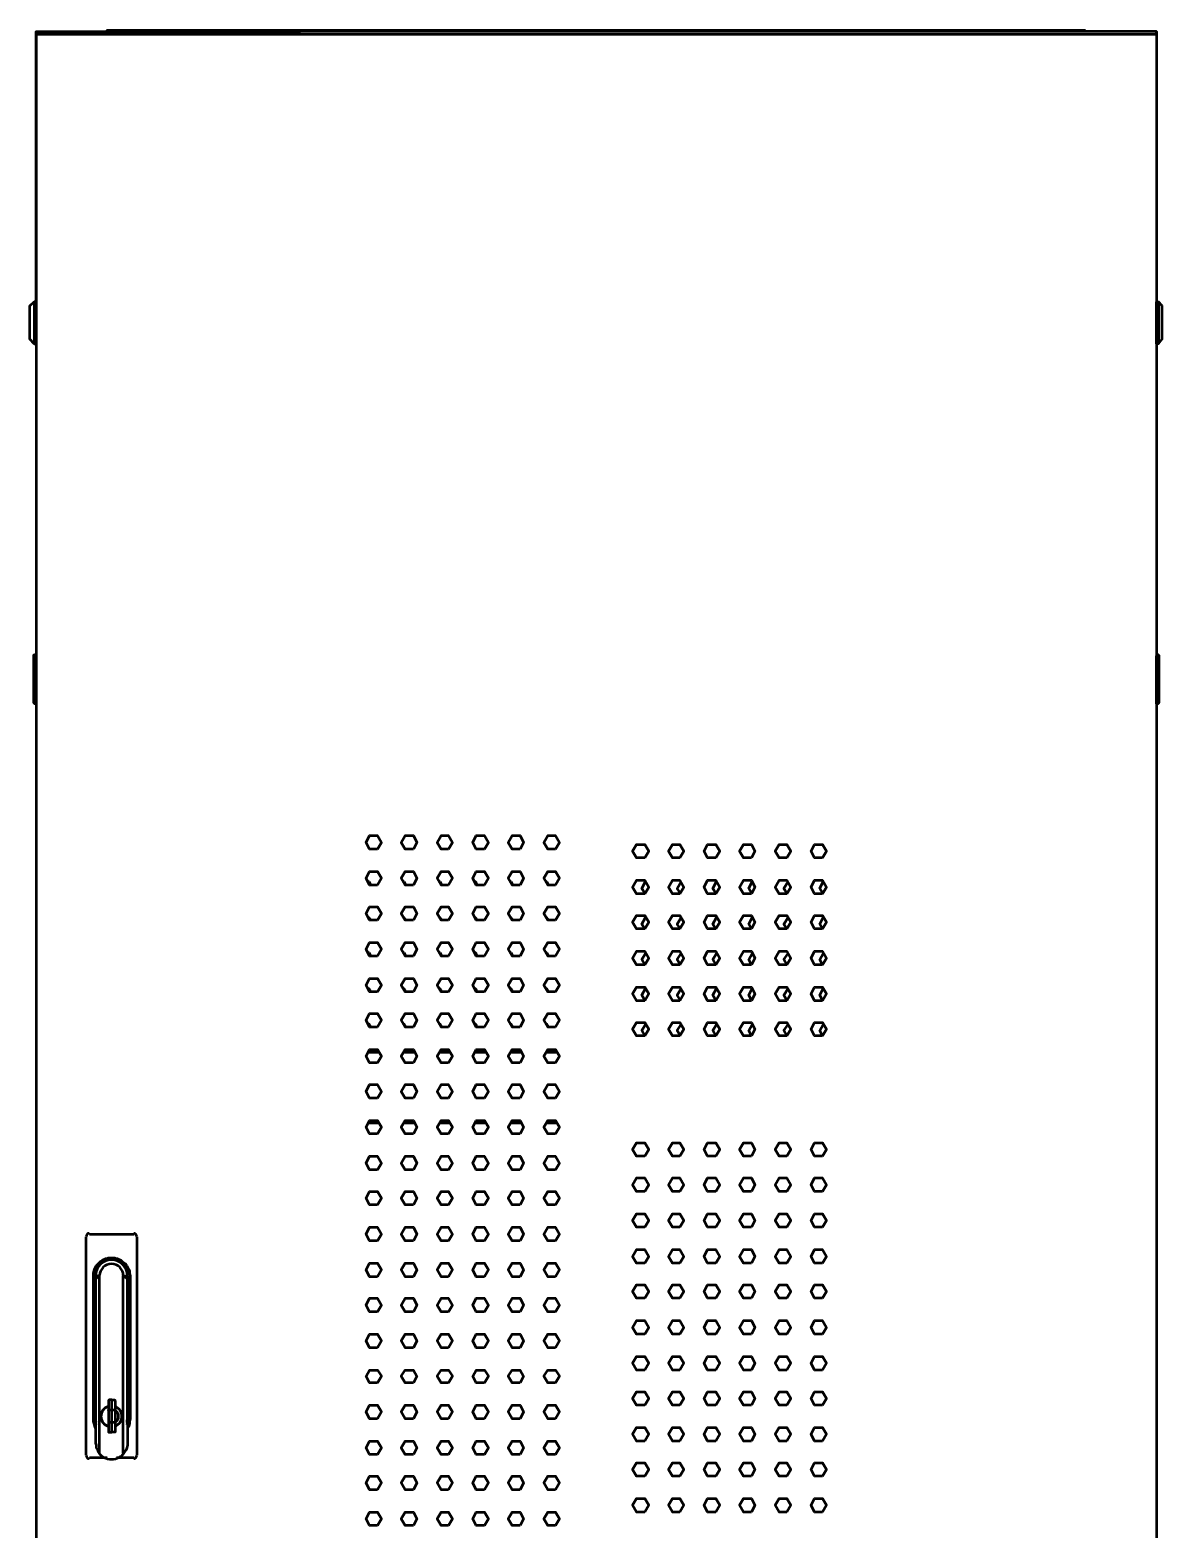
# Model space of a CAD drawing. Header units: millimetres. Extents: x 0 to 80, y -13 to 200.
# Drawn here: x -0.4 to 80, y 93.5 to 200.1 of the extents above; entities that cross this region are included whole.
import ezdxf

# ---------------------------------------------------------------- set-up
doc = ezdxf.new("R2010")
doc.units = ezdxf.units.MM
doc.layers.add('PDF_Visible (ANSI)', color=7, linetype='Continuous')

msp = doc.modelspace()

# ---------------------------------------------------------------- linework, layer by layer
at = {"layer": 'PDF_Visible (ANSI)', "lineweight": 50}
for points in [[(0, 200), (0, 199.808), (0.288, 199.808), (16.731, 199.808), (16.875, 199.808), (18.798, 199.808), (16.875, 199.808), (16.731, 199.808), (0.288, 199.808), (0, 199.808), (0, 200), (0.288, 200), (16.731, 200), (16.875, 200), (18.798, 200)], [(0, 180.769), (0, 186.01), (0, 199.808), (0, 13.317), (0.288, 13.317), (16.731, 13.317), (16.875, 13.317), (18.798, 13.317), (18.846, 13.317), (60.769, 13.317)], [(0, 199.808), (0, 199.808)], [(18.846, 199.808), (60.769, 199.808), (60.865, 199.808), (62.74, 199.808), (62.933, 199.808), (79.327, 199.808), (79.663, 199.808), (79.663, 200), (79.327, 200), (62.933, 200), (62.74, 200), (60.865, 200), (60.769, 200), (18.846, 200), (18.798, 200)], [(18.798, 199.808), (18.846, 199.808)], [(18.798, 199.808), (18.846, 199.808)], [(18.846, 199.808), (60.769, 199.808), (60.865, 199.808), (62.74, 199.808), (62.933, 199.808), (79.327, 199.808), (79.663, 199.808), (79.663, 13.317)], [(79.663, 200), (79.663, 199.808), (79.663, 180.769)], [(79.663, 199.808), (79.663, 199.808)], [(79.663, 199.808), (79.663, 199.808)], [(0, 186.01), (0, 186.01)], [(-0.144, 177.788), (-0.433, 178.125), (-0.433, 180.481), (-0.144, 180.769)], [(0, 180.385), (0, 180.385)], [(79.663, 180.385), (79.663, 180.385)], [(79.808, 177.788), (80.048, 178.125), (80.048, 180.481), (79.808, 180.769)], [(0, 179.76), (0, 179.76)], [(79.663, 179.76), (79.663, 179.76)], [(0, 178.798), (0, 178.798)], [(0, 178.221), (0, 178.221)], [(79.663, 178.798), (79.663, 178.798)], [(79.663, 178.221), (79.663, 178.221)], [(0, 177.788), (0, 177.404), (0, 155.721)], [(79.663, 177.788), (79.663, 155.721)], [(-0.096, 155.529), (-0.096, 155.577), (-0.144, 155.625), (-0.144, 155.673), (-0.192, 155.673), (-0.192, 155.625), (-0.096, 155.721), (0, 155.721), (0, 155.625), (0, 152.308), (0, 152.212), (-0.096, 152.212), (-0.096, 152.308), (-0.096, 155.529), (0, 155.625), (-0.048, 155.673), (-0.096, 155.721)], [(79.76, 155.529), (79.76, 152.308), (79.76, 152.212), (79.663, 152.212), (79.663, 152.308), (79.663, 155.625), (79.76, 155.529), (79.76, 155.577), (79.76, 155.625), (79.808, 155.673), (79.856, 155.625), (79.76, 155.721)], [(-0.192, 155.625), (-0.192, 152.308), (-0.096, 152.212)], [(0, 155.625), (0, 155.625)], [(0, 155.529), (0, 155.529)], [(0, 155.481), (0, 155.481)], [(79.663, 155.529), (79.663, 155.529)], [(79.663, 155.481), (79.663, 155.481)], [(79.76, 152.212), (79.856, 152.308), (79.856, 155.625)], [(0, 152.596), (0, 152.596)], [(79.663, 152.596), (79.663, 152.596)], [(0, 152.452), (0, 152.452)], [(0, 152.212), (0, 35.721), (0, 27.115), (0, 17.644)], [(79.663, 152.452), (79.663, 152.452)], [(79.663, 152.212), (79.663, 17.644)], [(23.606, 139.567), (23.654, 139.567), (23.798, 139.327)], [(26.106, 139.567), (26.154, 139.567), (26.298, 139.327)], [(28.654, 139.567), (28.702, 139.567), (28.846, 139.327)], [(31.202, 139.567), (31.25, 139.567), (31.346, 139.327)], [(33.702, 139.567), (33.75, 139.567), (33.894, 139.327)], [(36.25, 139.567), (36.298, 139.567), (36.442, 139.327)], [(43.269, 138.75), (43.077, 139.087), (43.317, 139.567)], [(45.817, 138.75), (45.577, 139.087), (45.865, 139.567)], [(48.317, 138.75), (48.125, 139.087), (48.365, 139.567)], [(50.865, 138.75), (50.673, 139.087), (50.913, 139.567)], [(53.365, 138.75), (53.173, 139.087), (53.462, 139.567)], [(55.913, 138.75), (55.721, 139.087), (55.962, 139.567)], [(23.606, 137.019), (23.654, 137.019), (23.798, 136.827)], [(26.106, 137.019), (26.154, 137.019), (26.298, 136.827)], [(28.654, 137.019), (28.702, 137.019), (28.846, 136.827)], [(31.202, 137.019), (31.25, 137.019), (31.346, 136.827)], [(33.702, 137.019), (33.75, 137.019), (33.894, 136.827)], [(36.25, 137.019), (36.298, 137.019), (36.442, 136.827)], [(43.269, 136.202), (43.077, 136.538), (43.317, 137.019)], [(45.817, 136.202), (45.577, 136.538), (45.865, 137.019)], [(48.317, 136.202), (48.125, 136.538), (48.365, 137.019)], [(50.865, 136.202), (50.673, 136.538), (50.913, 137.019)], [(53.365, 136.202), (53.173, 136.538), (53.462, 137.019)], [(55.913, 136.202), (55.721, 136.538), (55.962, 137.019)], [(23.606, 134.519), (23.654, 134.519), (23.798, 134.279)], [(26.106, 134.519), (26.154, 134.519), (26.298, 134.279)], [(28.654, 134.519), (28.702, 134.519), (28.846, 134.279)], [(31.202, 134.519), (31.25, 134.519), (31.346, 134.279)], [(33.702, 134.519), (33.75, 134.519), (33.894, 134.279)], [(36.25, 134.519), (36.298, 134.519), (36.442, 134.279)], [(43.269, 133.654), (43.077, 134.038), (43.317, 134.471)], [(45.817, 133.654), (45.577, 134.038), (45.865, 134.471)], [(48.317, 133.654), (48.125, 134.038), (48.365, 134.471)], [(50.865, 133.654), (50.673, 134.038), (50.913, 134.471)], [(53.365, 133.654), (53.173, 134.038), (53.462, 134.471)], [(55.913, 133.654), (55.721, 134.038), (55.962, 134.471)], [(23.606, 131.971), (23.654, 131.971), (23.798, 131.731)], [(26.106, 131.971), (26.154, 131.971), (26.298, 131.731)], [(28.654, 131.971), (28.702, 131.971), (28.846, 131.731)], [(31.202, 131.971), (31.25, 131.971), (31.346, 131.731)], [(33.702, 131.971), (33.75, 131.971), (33.894, 131.731)], [(36.25, 131.971), (36.298, 131.971), (36.442, 131.731)], [(43.269, 131.154), (43.077, 131.49), (43.317, 131.971)], [(45.817, 131.154), (45.577, 131.49), (45.865, 131.971)], [(48.317, 131.154), (48.125, 131.49), (48.365, 131.971)], [(50.865, 131.154), (50.673, 131.49), (50.913, 131.971)], [(53.365, 131.154), (53.173, 131.49), (53.462, 131.971)], [(55.913, 131.154), (55.721, 131.49), (55.962, 131.971)], [(23.606, 129.471), (23.654, 129.471), (23.798, 129.231)], [(26.106, 129.471), (26.154, 129.471), (26.298, 129.231)], [(28.654, 129.471), (28.702, 129.471), (28.846, 129.231)], [(31.202, 129.471), (31.25, 129.471), (31.346, 129.231)], [(33.702, 129.471), (33.75, 129.471), (33.894, 129.231)], [(36.25, 129.471), (36.298, 129.471), (36.442, 129.231)], [(43.269, 128.606), (43.077, 128.99), (43.317, 129.423)], [(45.817, 128.606), (45.577, 128.99), (45.865, 129.423)], [(48.317, 128.606), (48.125, 128.99), (48.365, 129.423)], [(50.865, 128.606), (50.673, 128.99), (50.913, 129.423)], [(53.365, 128.606), (53.173, 128.99), (53.462, 129.423)], [(55.913, 128.606), (55.721, 128.99), (55.962, 129.423)], [(23.606, 127.452), (24.375, 127.452)], [(26.154, 127.452), (26.923, 127.452)], [(28.654, 127.452), (29.471, 127.452)], [(31.202, 127.452), (31.971, 127.452)], [(33.75, 127.452), (34.519, 127.452)], [(36.25, 127.452), (37.067, 127.452)], [(24.375, 122.404), (23.606, 122.404)], [(26.923, 122.404), (26.154, 122.404)], [(29.471, 122.404), (28.654, 122.404)], [(31.971, 122.404), (31.202, 122.404)], [(34.519, 122.404), (33.75, 122.404)], [(37.067, 122.404), (36.25, 122.404)], [(3.558, 98.798), (3.558, 114.327)], [(3.798, 114.519), (6.971, 114.519)], [(7.163, 114.327), (7.163, 98.798)], [(4.231, 100.721), (4.183, 100.865), (4.135, 101.058), (4.087, 101.202), (4.087, 101.394), (4.087, 111.538), (4.087, 111.731), (4.135, 111.923), (4.183, 112.067), (4.279, 112.26), (4.423, 112.404), (4.519, 112.5), (4.615, 112.596), (4.712, 112.692), (4.856, 112.74), (4.952, 112.788), (5.048, 112.788), (5.144, 112.837), (5.192, 112.837), (5.288, 112.837), (5.385, 112.837), (5.481, 112.837), (5.529, 112.837), (5.577, 112.837), (5.673, 112.788), (5.769, 112.788), (5.865, 112.74), (6.01, 112.692), (6.106, 112.596), (6.202, 112.5), (6.346, 112.404), (6.442, 112.26), (6.538, 112.067), (6.635, 111.923), (6.635, 111.731), (6.683, 111.538), (6.683, 101.394), (6.635, 101.202), (6.635, 101.058), (6.587, 100.865), (6.49, 100.721)], [(4.183, 111.538), (4.183, 101.394)], [(4.231, 111.538), (4.231, 101.394)], [(4.231, 111.346), (4.231, 99.663), (4.279, 99.519), (4.279, 99.327), (4.375, 99.183), (4.423, 99.038), (4.471, 98.99), (4.519, 98.942), (4.519, 98.99), (4.519, 111.538), (4.279, 111.538), (4.279, 111.442), (4.231, 111.346), (4.375, 111.442), (4.519, 111.538)], [(6.49, 111.346), (6.442, 111.442), (6.442, 111.538), (6.202, 111.538)], [(6.49, 111.394), (6.49, 111.683)], [(6.49, 101.394), (6.49, 111.538)], [(6.538, 101.394), (6.538, 111.538)], [(5.048, 102.26), (5.048, 102.26)], [(5.144, 101.971), (5.144, 102.019), (5.192, 102.019), (5.385, 102.019), (5.577, 102.019), (5.625, 102.019), (5.625, 101.971)], [(5.673, 102.26), (5.673, 102.26)], [(5.048, 100.913), (5.048, 100.913)], [(5.048, 100.913), (5.048, 100.913)], [(5.144, 101.154), (5.192, 101.154), (5.385, 101.154), (5.577, 101.154), (5.625, 101.154)], [(5.673, 100.913), (5.673, 100.913)], [(5.673, 100.913), (5.673, 100.913)], [(5.048, 98.606), (3.798, 98.606)], [(6.971, 98.606), (5.721, 98.606)]]:
    msp.add_lwpolyline(points, dxfattribs=at)
for points in [[(5.673, 200.096), (73.942, 200.096), (74.567, 200.096), (74.567, 200), (73.942, 200), (5.673, 200), (5.048, 200), (5.048, 200.096)], [(0, 177.788), (0, 180.769), (-0.144, 180.769), (-0.144, 177.788)], [(79.663, 180.769), (79.808, 180.769), (79.808, 177.788), (79.663, 177.788)], [(79.712, 155.673), (79.712, 155.721), (79.76, 155.721), (79.663, 155.721), (79.663, 155.625)], [(24.279, 141.875), (23.702, 141.875), (23.462, 142.356), (23.702, 142.837), (24.279, 142.837), (24.567, 142.356)], [(26.827, 141.875), (26.25, 141.875), (25.962, 142.356), (26.25, 142.837), (26.827, 142.837), (27.067, 142.356)], [(29.327, 141.875), (28.798, 141.875), (28.51, 142.356), (28.798, 142.837), (29.327, 142.837), (29.615, 142.356)], [(31.875, 141.875), (31.298, 141.875), (31.058, 142.356), (31.298, 142.837), (31.875, 142.837), (32.163, 142.356)], [(34.423, 141.875), (33.846, 141.875), (33.558, 142.356), (33.846, 142.837), (34.423, 142.837), (34.663, 142.356)], [(36.923, 141.875), (36.394, 141.875), (36.106, 142.356), (36.394, 142.837), (36.923, 142.837), (37.212, 142.356)], [(43.269, 141.25), (42.692, 141.25), (42.404, 141.731), (42.692, 142.212), (43.269, 142.212), (43.558, 141.731)], [(45.769, 141.25), (45.24, 141.25), (44.952, 141.731), (45.24, 142.212), (45.769, 142.212), (46.058, 141.731)], [(48.317, 141.25), (47.74, 141.25), (47.5, 141.731), (47.74, 142.212), (48.317, 142.212), (48.606, 141.731)], [(50.865, 141.25), (50.288, 141.25), (50, 141.731), (50.288, 142.212), (50.865, 142.212), (51.106, 141.731)], [(53.365, 141.25), (52.837, 141.25), (52.548, 141.731), (52.837, 142.212), (53.365, 142.212), (53.654, 141.731)], [(55.913, 141.25), (55.337, 141.25), (55.096, 141.731), (55.337, 142.212), (55.913, 142.212), (56.202, 141.731)], [(24.279, 139.327), (23.702, 139.327), (23.462, 139.808), (23.702, 140.288), (24.279, 140.288), (24.567, 139.808)], [(26.827, 139.327), (26.25, 139.327), (25.962, 139.808), (26.25, 140.288), (26.827, 140.288), (27.067, 139.808)], [(29.327, 139.327), (28.798, 139.327), (28.51, 139.808), (28.798, 140.288), (29.327, 140.288), (29.615, 139.808)], [(31.875, 139.327), (31.298, 139.327), (31.058, 139.808), (31.298, 140.288), (31.875, 140.288), (32.163, 139.808)], [(34.423, 139.327), (33.846, 139.327), (33.558, 139.808), (33.846, 140.288), (34.423, 140.288), (34.663, 139.808)], [(36.923, 139.327), (36.394, 139.327), (36.106, 139.808), (36.394, 140.288), (36.923, 140.288), (37.212, 139.808)], [(43.269, 138.702), (42.692, 138.702), (42.404, 139.183), (42.692, 139.663), (43.269, 139.663), (43.558, 139.183)], [(45.769, 138.702), (45.24, 138.702), (44.952, 139.183), (45.24, 139.663), (45.769, 139.663), (46.058, 139.183)], [(48.317, 138.702), (47.74, 138.702), (47.5, 139.183), (47.74, 139.663), (48.317, 139.663), (48.606, 139.183)], [(50.865, 138.702), (50.288, 138.702), (50, 139.183), (50.288, 139.663), (50.865, 139.663), (51.106, 139.183)], [(53.365, 138.702), (52.837, 138.702), (52.548, 139.183), (52.837, 139.663), (53.365, 139.663), (53.654, 139.183)], [(55.913, 138.702), (55.337, 138.702), (55.096, 139.183), (55.337, 139.663), (55.913, 139.663), (56.202, 139.183)], [(24.279, 136.827), (23.702, 136.827), (23.462, 137.308), (23.702, 137.788), (24.279, 137.788), (24.567, 137.308)], [(26.827, 136.827), (26.25, 136.827), (25.962, 137.308), (26.25, 137.788), (26.827, 137.788), (27.067, 137.308)], [(29.327, 136.827), (28.798, 136.827), (28.51, 137.308), (28.798, 137.788), (29.327, 137.788), (29.615, 137.308)], [(31.875, 136.827), (31.298, 136.827), (31.058, 137.308), (31.298, 137.788), (31.875, 137.788), (32.163, 137.308)], [(34.423, 136.827), (33.846, 136.827), (33.558, 137.308), (33.846, 137.788), (34.423, 137.788), (34.663, 137.308)], [(36.923, 136.827), (36.394, 136.827), (36.106, 137.308), (36.394, 137.788), (36.923, 137.788), (37.212, 137.308)], [(43.269, 136.202), (42.692, 136.202), (42.404, 136.683), (42.692, 137.163), (43.269, 137.163), (43.558, 136.683)], [(45.769, 136.202), (45.24, 136.202), (44.952, 136.683), (45.24, 137.163), (45.769, 137.163), (46.058, 136.683)], [(48.317, 136.202), (47.74, 136.202), (47.5, 136.683), (47.74, 137.163), (48.317, 137.163), (48.606, 136.683)], [(50.865, 136.202), (50.288, 136.202), (50, 136.683), (50.288, 137.163), (50.865, 137.163), (51.106, 136.683)], [(53.365, 136.202), (52.837, 136.202), (52.548, 136.683), (52.837, 137.163), (53.365, 137.163), (53.654, 136.683)], [(55.913, 136.202), (55.337, 136.202), (55.096, 136.683), (55.337, 137.163), (55.913, 137.163), (56.202, 136.683)], [(24.279, 134.279), (23.702, 134.279), (23.462, 134.76), (23.702, 135.24), (24.279, 135.24), (24.567, 134.76)], [(26.827, 134.279), (26.25, 134.279), (25.962, 134.76), (26.25, 135.24), (26.827, 135.24), (27.067, 134.76)], [(29.327, 134.279), (28.798, 134.279), (28.51, 134.76), (28.798, 135.24), (29.327, 135.24), (29.615, 134.76)], [(31.875, 134.279), (31.298, 134.279), (31.058, 134.76), (31.298, 135.24), (31.875, 135.24), (32.163, 134.76)], [(34.423, 134.279), (33.846, 134.279), (33.558, 134.76), (33.846, 135.24), (34.423, 135.24), (34.663, 134.76)], [(36.923, 134.279), (36.394, 134.279), (36.106, 134.76), (36.394, 135.24), (36.923, 135.24), (37.212, 134.76)], [(43.269, 133.654), (42.692, 133.654), (42.404, 134.135), (42.692, 134.615), (43.269, 134.615), (43.558, 134.135)], [(45.769, 133.654), (45.24, 133.654), (44.952, 134.135), (45.24, 134.615), (45.769, 134.615), (46.058, 134.135)], [(48.317, 133.654), (47.74, 133.654), (47.5, 134.135), (47.74, 134.615), (48.317, 134.615), (48.606, 134.135)], [(50.865, 133.654), (50.288, 133.654), (50, 134.135), (50.288, 134.615), (50.865, 134.615), (51.106, 134.135)], [(53.365, 133.654), (52.837, 133.654), (52.548, 134.135), (52.837, 134.615), (53.365, 134.615), (53.654, 134.135)], [(55.913, 133.654), (55.337, 133.654), (55.096, 134.135), (55.337, 134.615), (55.913, 134.615), (56.202, 134.135)], [(24.279, 131.731), (23.702, 131.731), (23.462, 132.212), (23.702, 132.692), (24.279, 132.692), (24.567, 132.212)], [(26.827, 131.731), (26.25, 131.731), (25.962, 132.212), (26.25, 132.692), (26.827, 132.692), (27.067, 132.212)], [(29.327, 131.731), (28.798, 131.731), (28.51, 132.212), (28.798, 132.692), (29.327, 132.692), (29.615, 132.212)], [(31.875, 131.731), (31.298, 131.731), (31.058, 132.212), (31.298, 132.692), (31.875, 132.692), (32.163, 132.212)], [(34.423, 131.731), (33.846, 131.731), (33.558, 132.212), (33.846, 132.692), (34.423, 132.692), (34.663, 132.212)], [(36.923, 131.731), (36.394, 131.731), (36.106, 132.212), (36.394, 132.692), (36.923, 132.692), (37.212, 132.212)], [(43.269, 131.106), (42.692, 131.106), (42.404, 131.587), (42.692, 132.067), (43.269, 132.067), (43.558, 131.587)], [(45.769, 131.106), (45.24, 131.106), (44.952, 131.587), (45.24, 132.067), (45.769, 132.067), (46.058, 131.587)], [(48.317, 131.106), (47.74, 131.106), (47.5, 131.587), (47.74, 132.067), (48.317, 132.067), (48.606, 131.587)], [(50.865, 131.106), (50.288, 131.106), (50, 131.587), (50.288, 132.067), (50.865, 132.067), (51.106, 131.587)], [(53.365, 131.106), (52.837, 131.106), (52.548, 131.587), (52.837, 132.067), (53.365, 132.067), (53.654, 131.587)], [(55.913, 131.106), (55.337, 131.106), (55.096, 131.587), (55.337, 132.067), (55.913, 132.067), (56.202, 131.587)], [(24.279, 129.231), (23.702, 129.231), (23.462, 129.712), (23.702, 130.192), (24.279, 130.192), (24.567, 129.712)], [(26.827, 129.231), (26.25, 129.231), (25.962, 129.712), (26.25, 130.192), (26.827, 130.192), (27.067, 129.712)], [(29.327, 129.231), (28.798, 129.231), (28.51, 129.712), (28.798, 130.192), (29.327, 130.192), (29.615, 129.712)], [(31.875, 129.231), (31.298, 129.231), (31.058, 129.712), (31.298, 130.192), (31.875, 130.192), (32.163, 129.712)], [(34.423, 129.231), (33.846, 129.231), (33.558, 129.712), (33.846, 130.192), (34.423, 130.192), (34.663, 129.712)], [(36.923, 129.231), (36.394, 129.231), (36.106, 129.712), (36.394, 130.192), (36.923, 130.192), (37.212, 129.712)], [(43.269, 128.606), (42.692, 128.606), (42.404, 129.087), (42.692, 129.567), (43.269, 129.567), (43.558, 129.087)], [(45.769, 128.606), (45.24, 128.606), (44.952, 129.087), (45.24, 129.567), (45.769, 129.567), (46.058, 129.087)], [(48.317, 128.606), (47.74, 128.606), (47.5, 129.087), (47.74, 129.567), (48.317, 129.567), (48.606, 129.087)], [(50.865, 128.606), (50.288, 128.606), (50, 129.087), (50.288, 129.567), (50.865, 129.567), (51.106, 129.087)], [(53.365, 128.606), (52.837, 128.606), (52.548, 129.087), (52.837, 129.567), (53.365, 129.567), (53.654, 129.087)], [(55.913, 128.606), (55.337, 128.606), (55.096, 129.087), (55.337, 129.567), (55.913, 129.567), (56.202, 129.087)], [(24.279, 126.683), (23.702, 126.683), (23.462, 127.163), (23.702, 127.644), (24.279, 127.644), (24.567, 127.163)], [(26.827, 126.683), (26.25, 126.683), (25.962, 127.163), (26.25, 127.644), (26.827, 127.644), (27.067, 127.163)], [(29.327, 126.683), (28.798, 126.683), (28.51, 127.163), (28.798, 127.644), (29.327, 127.644), (29.615, 127.163)], [(31.875, 126.683), (31.298, 126.683), (31.058, 127.163), (31.298, 127.644), (31.875, 127.644), (32.163, 127.163)], [(34.423, 126.683), (33.846, 126.683), (33.558, 127.163), (33.846, 127.644), (34.423, 127.644), (34.663, 127.163)], [(36.923, 126.683), (36.394, 126.683), (36.106, 127.163), (36.394, 127.644), (36.923, 127.644), (37.212, 127.163)], [(24.279, 124.183), (23.702, 124.183), (23.462, 124.663), (23.702, 125.144), (24.279, 125.144), (24.567, 124.663)], [(26.827, 124.183), (26.25, 124.183), (25.962, 124.663), (26.25, 125.144), (26.827, 125.144), (27.067, 124.663)], [(29.327, 124.183), (28.798, 124.183), (28.51, 124.663), (28.798, 125.144), (29.327, 125.144), (29.615, 124.663)], [(31.875, 124.183), (31.298, 124.183), (31.058, 124.663), (31.298, 125.144), (31.875, 125.144), (32.163, 124.663)], [(34.423, 124.183), (33.846, 124.183), (33.558, 124.663), (33.846, 125.144), (34.423, 125.144), (34.663, 124.663)], [(36.923, 124.183), (36.394, 124.183), (36.106, 124.663), (36.394, 125.144), (36.923, 125.144), (37.212, 124.663)], [(24.279, 121.635), (23.702, 121.635), (23.462, 122.115), (23.702, 122.596), (24.279, 122.596), (24.567, 122.115)], [(26.827, 121.635), (26.25, 121.635), (25.962, 122.115), (26.25, 122.596), (26.827, 122.596), (27.067, 122.115)], [(29.327, 121.635), (28.798, 121.635), (28.51, 122.115), (28.798, 122.596), (29.327, 122.596), (29.615, 122.115)], [(31.875, 121.635), (31.298, 121.635), (31.058, 122.115), (31.298, 122.596), (31.875, 122.596), (32.163, 122.115)], [(34.423, 121.635), (33.846, 121.635), (33.558, 122.115), (33.846, 122.596), (34.423, 122.596), (34.663, 122.115)], [(36.923, 121.635), (36.394, 121.635), (36.106, 122.115), (36.394, 122.596), (36.923, 122.596), (37.212, 122.115)], [(43.269, 120.048), (42.692, 120.048), (42.404, 120.529), (42.692, 121.01), (43.269, 121.01), (43.558, 120.529)], [(45.769, 120.048), (45.24, 120.048), (44.952, 120.529), (45.24, 121.01), (45.769, 121.01), (46.058, 120.529)], [(48.317, 120.048), (47.74, 120.048), (47.5, 120.529), (47.74, 121.01), (48.317, 121.01), (48.606, 120.529)], [(50.865, 120.048), (50.288, 120.048), (50, 120.529), (50.288, 121.01), (50.865, 121.01), (51.106, 120.529)], [(53.365, 120.048), (52.837, 120.048), (52.548, 120.529), (52.837, 121.01), (53.365, 121.01), (53.654, 120.529)], [(55.913, 120.048), (55.337, 120.048), (55.096, 120.529), (55.337, 121.01), (55.913, 121.01), (56.202, 120.529)], [(24.279, 119.087), (23.702, 119.087), (23.462, 119.567), (23.702, 120.048), (24.279, 120.048), (24.567, 119.567)], [(26.827, 119.087), (26.25, 119.087), (25.962, 119.567), (26.25, 120.048), (26.827, 120.048), (27.067, 119.567)], [(29.327, 119.087), (28.798, 119.087), (28.51, 119.567), (28.798, 120.048), (29.327, 120.048), (29.615, 119.567)], [(31.875, 119.087), (31.298, 119.087), (31.058, 119.567), (31.298, 120.048), (31.875, 120.048), (32.163, 119.567)], [(34.423, 119.087), (33.846, 119.087), (33.558, 119.567), (33.846, 120.048), (34.423, 120.048), (34.663, 119.567)], [(36.923, 119.087), (36.394, 119.087), (36.106, 119.567), (36.394, 120.048), (36.923, 120.048), (37.212, 119.567)], [(43.269, 117.548), (42.692, 117.548), (42.404, 118.029), (42.692, 118.51), (43.269, 118.51), (43.558, 118.029)], [(45.769, 117.548), (45.24, 117.548), (44.952, 118.029), (45.24, 118.51), (45.769, 118.51), (46.058, 118.029)], [(48.317, 117.548), (47.74, 117.548), (47.5, 118.029), (47.74, 118.51), (48.317, 118.51), (48.606, 118.029)], [(50.865, 117.548), (50.288, 117.548), (50, 118.029), (50.288, 118.51), (50.865, 118.51), (51.106, 118.029)], [(53.365, 117.548), (52.837, 117.548), (52.548, 118.029), (52.837, 118.51), (53.365, 118.51), (53.654, 118.029)], [(55.913, 117.548), (55.337, 117.548), (55.096, 118.029), (55.337, 118.51), (55.913, 118.51), (56.202, 118.029)], [(24.279, 116.587), (23.702, 116.587), (23.462, 117.067), (23.702, 117.548), (24.279, 117.548), (24.567, 117.067)], [(26.827, 116.587), (26.25, 116.587), (25.962, 117.067), (26.25, 117.548), (26.827, 117.548), (27.067, 117.067)], [(29.327, 116.587), (28.798, 116.587), (28.51, 117.067), (28.798, 117.548), (29.327, 117.548), (29.615, 117.067)], [(31.875, 116.587), (31.298, 116.587), (31.058, 117.067), (31.298, 117.548), (31.875, 117.548), (32.163, 117.067)], [(34.423, 116.587), (33.846, 116.587), (33.558, 117.067), (33.846, 117.548), (34.423, 117.548), (34.663, 117.067)], [(36.923, 116.587), (36.394, 116.587), (36.106, 117.067), (36.394, 117.548), (36.923, 117.548), (37.212, 117.067)], [(43.269, 115), (42.692, 115), (42.404, 115.481), (42.692, 115.962), (43.269, 115.962), (43.558, 115.481)], [(45.769, 115), (45.24, 115), (44.952, 115.481), (45.24, 115.962), (45.769, 115.962), (46.058, 115.481)], [(48.317, 115), (47.74, 115), (47.5, 115.481), (47.74, 115.962), (48.317, 115.962), (48.606, 115.481)], [(50.865, 115), (50.288, 115), (50, 115.481), (50.288, 115.962), (50.865, 115.962), (51.106, 115.481)], [(53.365, 115), (52.837, 115), (52.548, 115.481), (52.837, 115.962), (53.365, 115.962), (53.654, 115.481)], [(55.913, 115), (55.337, 115), (55.096, 115.481), (55.337, 115.962), (55.913, 115.962), (56.202, 115.481)], [(24.279, 114.038), (23.702, 114.038), (23.462, 114.519), (23.702, 115), (24.279, 115), (24.567, 114.519)], [(26.827, 114.038), (26.25, 114.038), (25.962, 114.519), (26.25, 115), (26.827, 115), (27.067, 114.519)], [(29.327, 114.038), (28.798, 114.038), (28.51, 114.519), (28.798, 115), (29.327, 115), (29.615, 114.519)], [(31.875, 114.038), (31.298, 114.038), (31.058, 114.519), (31.298, 115), (31.875, 115), (32.163, 114.519)], [(34.423, 114.038), (33.846, 114.038), (33.558, 114.519), (33.846, 115), (34.423, 115), (34.663, 114.519)], [(36.923, 114.038), (36.394, 114.038), (36.106, 114.519), (36.394, 115), (36.923, 115), (37.212, 114.519)], [(43.269, 112.452), (42.692, 112.452), (42.404, 112.933), (42.692, 113.413), (43.269, 113.413), (43.558, 112.933)], [(45.769, 112.452), (45.24, 112.452), (44.952, 112.933), (45.24, 113.413), (45.769, 113.413), (46.058, 112.933)], [(48.317, 112.452), (47.74, 112.452), (47.5, 112.933), (47.74, 113.413), (48.317, 113.413), (48.606, 112.933)], [(50.865, 112.452), (50.288, 112.452), (50, 112.933), (50.288, 113.413), (50.865, 113.413), (51.106, 112.933)], [(53.365, 112.452), (52.837, 112.452), (52.548, 112.933), (52.837, 113.413), (53.365, 113.413), (53.654, 112.933)], [(55.913, 112.452), (55.337, 112.452), (55.096, 112.933), (55.337, 113.413), (55.913, 113.413), (56.202, 112.933)], [(24.279, 111.49), (23.702, 111.49), (23.462, 111.971), (23.702, 112.452), (24.279, 112.452), (24.567, 111.971)], [(26.827, 111.49), (26.25, 111.49), (25.962, 111.971), (26.25, 112.452), (26.827, 112.452), (27.067, 111.971)], [(29.327, 111.49), (28.798, 111.49), (28.51, 111.971), (28.798, 112.452), (29.327, 112.452), (29.615, 111.971)], [(31.875, 111.49), (31.298, 111.49), (31.058, 111.971), (31.298, 112.452), (31.875, 112.452), (32.163, 111.971)], [(34.423, 111.49), (33.846, 111.49), (33.558, 111.971), (33.846, 112.452), (34.423, 112.452), (34.663, 111.971)], [(36.923, 111.49), (36.394, 111.49), (36.106, 111.971), (36.394, 112.452), (36.923, 112.452), (37.212, 111.971)], [(6.49, 111.346), (6.49, 99.663), (6.49, 99.519), (6.442, 99.327), (6.394, 99.183), (6.298, 99.038), (6.25, 98.99), (6.202, 98.942), (6.202, 98.99), (6.202, 111.538), (6.346, 111.442)], [(43.269, 109.952), (42.692, 109.952), (42.404, 110.433), (42.692, 110.913), (43.269, 110.913), (43.558, 110.433)], [(45.769, 109.952), (45.24, 109.952), (44.952, 110.433), (45.24, 110.913), (45.769, 110.913), (46.058, 110.433)], [(48.317, 109.952), (47.74, 109.952), (47.5, 110.433), (47.74, 110.913), (48.317, 110.913), (48.606, 110.433)], [(50.865, 109.952), (50.288, 109.952), (50, 110.433), (50.288, 110.913), (50.865, 110.913), (51.106, 110.433)], [(53.365, 109.952), (52.837, 109.952), (52.548, 110.433), (52.837, 110.913), (53.365, 110.913), (53.654, 110.433)], [(55.913, 109.952), (55.337, 109.952), (55.096, 110.433), (55.337, 110.913), (55.913, 110.913), (56.202, 110.433)], [(24.279, 108.99), (23.702, 108.99), (23.462, 109.471), (23.702, 109.952), (24.279, 109.952), (24.567, 109.471)], [(26.827, 108.99), (26.25, 108.99), (25.962, 109.471), (26.25, 109.952), (26.827, 109.952), (27.067, 109.471)], [(29.327, 108.99), (28.798, 108.99), (28.51, 109.471), (28.798, 109.952), (29.327, 109.952), (29.615, 109.471)], [(31.875, 108.99), (31.298, 108.99), (31.058, 109.471), (31.298, 109.952), (31.875, 109.952), (32.163, 109.471)], [(34.423, 108.99), (33.846, 108.99), (33.558, 109.471), (33.846, 109.952), (34.423, 109.952), (34.663, 109.471)], [(36.923, 108.99), (36.394, 108.99), (36.106, 109.471), (36.394, 109.952), (36.923, 109.952), (37.212, 109.471)], [(43.269, 107.404), (42.692, 107.404), (42.404, 107.885), (42.692, 108.365), (43.269, 108.365), (43.558, 107.885)], [(45.769, 107.404), (45.24, 107.404), (44.952, 107.885), (45.24, 108.365), (45.769, 108.365), (46.058, 107.885)], [(48.317, 107.404), (47.74, 107.404), (47.5, 107.885), (47.74, 108.365), (48.317, 108.365), (48.606, 107.885)], [(50.865, 107.404), (50.288, 107.404), (50, 107.885), (50.288, 108.365), (50.865, 108.365), (51.106, 107.885)], [(53.365, 107.404), (52.837, 107.404), (52.548, 107.885), (52.837, 108.365), (53.365, 108.365), (53.654, 107.885)], [(55.913, 107.404), (55.337, 107.404), (55.096, 107.885), (55.337, 108.365), (55.913, 108.365), (56.202, 107.885)], [(24.279, 106.442), (23.702, 106.442), (23.462, 106.923), (23.702, 107.404), (24.279, 107.404), (24.567, 106.923)], [(26.827, 106.442), (26.25, 106.442), (25.962, 106.923), (26.25, 107.404), (26.827, 107.404), (27.067, 106.923)], [(29.327, 106.442), (28.798, 106.442), (28.51, 106.923), (28.798, 107.404), (29.327, 107.404), (29.615, 106.923)], [(31.875, 106.442), (31.298, 106.442), (31.058, 106.923), (31.298, 107.404), (31.875, 107.404), (32.163, 106.923)], [(34.423, 106.442), (33.846, 106.442), (33.558, 106.923), (33.846, 107.404), (34.423, 107.404), (34.663, 106.923)], [(36.923, 106.442), (36.394, 106.442), (36.106, 106.923), (36.394, 107.404), (36.923, 107.404), (37.212, 106.923)], [(43.269, 104.856), (42.692, 104.856), (42.404, 105.337), (42.692, 105.817), (43.269, 105.817), (43.558, 105.337)], [(45.769, 104.856), (45.24, 104.856), (44.952, 105.337), (45.24, 105.817), (45.769, 105.817), (46.058, 105.337)], [(48.317, 104.856), (47.74, 104.856), (47.5, 105.337), (47.74, 105.817), (48.317, 105.817), (48.606, 105.337)], [(50.865, 104.856), (50.288, 104.856), (50, 105.337), (50.288, 105.817), (50.865, 105.817), (51.106, 105.337)], [(53.365, 104.856), (52.837, 104.856), (52.548, 105.337), (52.837, 105.817), (53.365, 105.817), (53.654, 105.337)], [(55.913, 104.856), (55.337, 104.856), (55.096, 105.337), (55.337, 105.817), (55.913, 105.817), (56.202, 105.337)], [(24.279, 103.942), (23.702, 103.942), (23.462, 104.423), (23.702, 104.856), (24.279, 104.856), (24.567, 104.423)], [(26.827, 103.942), (26.25, 103.942), (25.962, 104.423), (26.25, 104.856), (26.827, 104.856), (27.067, 104.423)], [(29.327, 103.942), (28.798, 103.942), (28.51, 104.423), (28.798, 104.856), (29.327, 104.856), (29.615, 104.423)], [(31.875, 103.942), (31.298, 103.942), (31.058, 104.423), (31.298, 104.856), (31.875, 104.856), (32.163, 104.423)], [(34.423, 103.942), (33.846, 103.942), (33.558, 104.423), (33.846, 104.856), (34.423, 104.856), (34.663, 104.423)], [(36.923, 103.942), (36.394, 103.942), (36.106, 104.423), (36.394, 104.856), (36.923, 104.856), (37.212, 104.423)], [(5.192, 100.433), (5.385, 100.433), (5.385, 101.154), (5.385, 102.019), (5.385, 102.74), (5.192, 102.74), (5.144, 102.692), (5.144, 101.971), (5.144, 101.154), (5.144, 100.481), (5.144, 100.433)], [(5.625, 102.692), (5.625, 101.971), (5.625, 101.154), (5.625, 100.481), (5.625, 100.433), (5.577, 100.433), (5.385, 100.433), (5.385, 101.154), (5.385, 102.019), (5.385, 102.74), (5.577, 102.74)], [(24.279, 101.394), (23.702, 101.394), (23.462, 101.875), (23.702, 102.356), (24.279, 102.356), (24.567, 101.875)], [(26.827, 101.394), (26.25, 101.394), (25.962, 101.875), (26.25, 102.356), (26.827, 102.356), (27.067, 101.875)], [(29.327, 101.394), (28.798, 101.394), (28.51, 101.875), (28.798, 102.356), (29.327, 102.356), (29.615, 101.875)], [(31.875, 101.394), (31.298, 101.394), (31.058, 101.875), (31.298, 102.356), (31.875, 102.356), (32.163, 101.875)], [(34.423, 101.394), (33.846, 101.394), (33.558, 101.875), (33.846, 102.356), (34.423, 102.356), (34.663, 101.875)], [(36.923, 101.394), (36.394, 101.394), (36.106, 101.875), (36.394, 102.356), (36.923, 102.356), (37.212, 101.875)], [(43.269, 102.356), (42.692, 102.356), (42.404, 102.837), (42.692, 103.317), (43.269, 103.317), (43.558, 102.837)], [(45.769, 102.356), (45.24, 102.356), (44.952, 102.837), (45.24, 103.317), (45.769, 103.317), (46.058, 102.837)], [(48.317, 102.356), (47.74, 102.356), (47.5, 102.837), (47.74, 103.317), (48.317, 103.317), (48.606, 102.837)], [(50.865, 102.356), (50.288, 102.356), (50, 102.837), (50.288, 103.317), (50.865, 103.317), (51.106, 102.837)], [(53.365, 102.356), (52.837, 102.356), (52.548, 102.837), (52.837, 103.317), (53.365, 103.317), (53.654, 102.837)], [(55.913, 102.356), (55.337, 102.356), (55.096, 102.837), (55.337, 103.317), (55.913, 103.317), (56.202, 102.837)], [(43.269, 99.808), (42.692, 99.808), (42.404, 100.288), (42.692, 100.769), (43.269, 100.769), (43.558, 100.288)], [(45.769, 99.808), (45.24, 99.808), (44.952, 100.288), (45.24, 100.769), (45.769, 100.769), (46.058, 100.288)], [(48.317, 99.808), (47.74, 99.808), (47.5, 100.288), (47.74, 100.769), (48.317, 100.769), (48.606, 100.288)], [(50.865, 99.808), (50.288, 99.808), (50, 100.288), (50.288, 100.769), (50.865, 100.769), (51.106, 100.288)], [(53.365, 99.808), (52.837, 99.808), (52.548, 100.288), (52.837, 100.769), (53.365, 100.769), (53.654, 100.288)], [(55.913, 99.808), (55.337, 99.808), (55.096, 100.288), (55.337, 100.769), (55.913, 100.769), (56.202, 100.288)], [(24.279, 98.846), (23.702, 98.846), (23.462, 99.327), (23.702, 99.808), (24.279, 99.808), (24.567, 99.327)], [(26.827, 98.846), (26.25, 98.846), (25.962, 99.327), (26.25, 99.808), (26.827, 99.808), (27.067, 99.327)], [(29.327, 98.846), (28.798, 98.846), (28.51, 99.327), (28.798, 99.808), (29.327, 99.808), (29.615, 99.327)], [(31.875, 98.846), (31.298, 98.846), (31.058, 99.327), (31.298, 99.808), (31.875, 99.808), (32.163, 99.327)], [(34.423, 98.846), (33.846, 98.846), (33.558, 99.327), (33.846, 99.808), (34.423, 99.808), (34.663, 99.327)], [(36.923, 98.846), (36.394, 98.846), (36.106, 99.327), (36.394, 99.808), (36.923, 99.808), (37.212, 99.327)], [(43.269, 97.308), (42.692, 97.308), (42.404, 97.788), (42.692, 98.269), (43.269, 98.269), (43.558, 97.788)], [(45.769, 97.308), (45.24, 97.308), (44.952, 97.788), (45.24, 98.269), (45.769, 98.269), (46.058, 97.788)], [(48.317, 97.308), (47.74, 97.308), (47.5, 97.788), (47.74, 98.269), (48.317, 98.269), (48.606, 97.788)], [(50.865, 97.308), (50.288, 97.308), (50, 97.788), (50.288, 98.269), (50.865, 98.269), (51.106, 97.788)], [(53.365, 97.308), (52.837, 97.308), (52.548, 97.788), (52.837, 98.269), (53.365, 98.269), (53.654, 97.788)], [(55.913, 97.308), (55.337, 97.308), (55.096, 97.788), (55.337, 98.269), (55.913, 98.269), (56.202, 97.788)], [(24.279, 96.346), (23.702, 96.346), (23.462, 96.827), (23.702, 97.308), (24.279, 97.308), (24.567, 96.827)], [(26.827, 96.346), (26.25, 96.346), (25.962, 96.827), (26.25, 97.308), (26.827, 97.308), (27.067, 96.827)], [(29.327, 96.346), (28.798, 96.346), (28.51, 96.827), (28.798, 97.308), (29.327, 97.308), (29.615, 96.827)], [(31.875, 96.346), (31.298, 96.346), (31.058, 96.827), (31.298, 97.308), (31.875, 97.308), (32.163, 96.827)], [(34.423, 96.346), (33.846, 96.346), (33.558, 96.827), (33.846, 97.308), (34.423, 97.308), (34.663, 96.827)], [(36.923, 96.346), (36.394, 96.346), (36.106, 96.827), (36.394, 97.308), (36.923, 97.308), (37.212, 96.827)], [(43.269, 94.76), (42.692, 94.76), (42.404, 95.24), (42.692, 95.721), (43.269, 95.721), (43.558, 95.24)], [(45.769, 94.76), (45.24, 94.76), (44.952, 95.24), (45.24, 95.721), (45.769, 95.721), (46.058, 95.24)], [(48.317, 94.76), (47.74, 94.76), (47.5, 95.24), (47.74, 95.721), (48.317, 95.721), (48.606, 95.24)], [(50.865, 94.76), (50.288, 94.76), (50, 95.24), (50.288, 95.721), (50.865, 95.721), (51.106, 95.24)], [(53.365, 94.76), (52.837, 94.76), (52.548, 95.24), (52.837, 95.721), (53.365, 95.721), (53.654, 95.24)], [(55.913, 94.76), (55.337, 94.76), (55.096, 95.24), (55.337, 95.721), (55.913, 95.721), (56.202, 95.24)], [(24.279, 93.798), (23.702, 93.798), (23.462, 94.279), (23.702, 94.76), (24.279, 94.76), (24.567, 94.279)], [(26.827, 93.798), (26.25, 93.798), (25.962, 94.279), (26.25, 94.76), (26.827, 94.76), (27.067, 94.279)], [(29.327, 93.798), (28.798, 93.798), (28.51, 94.279), (28.798, 94.76), (29.327, 94.76), (29.615, 94.279)], [(31.875, 93.798), (31.298, 93.798), (31.058, 94.279), (31.298, 94.76), (31.875, 94.76), (32.163, 94.279)], [(34.423, 93.798), (33.846, 93.798), (33.558, 94.279), (33.846, 94.76), (34.423, 94.76), (34.663, 94.279)], [(36.923, 93.798), (36.394, 93.798), (36.106, 94.279), (36.394, 94.76), (36.923, 94.76), (37.212, 94.279)]]:
    msp.add_lwpolyline(points, close=True, dxfattribs=at)
for points in [[(5.118, 100.858, -0.7133913), (5.121, 102.268, 0.7159973), (5.12, 100.857, -0.0292316), (5.038, 100.891)], [(5.683, 100.891, -0.0220634), (5.621, 100.864, 0.6946789), (5.621, 102.261, -0.6918725), (5.623, 100.865)]]:
    msp.add_lwpolyline(points, format="xyb", dxfattribs=at)
for centre, radius, start, end in [((3.774, 114.351), 0.216, 90.00006, 179.99994), ((6.947, 114.351), 0.216, 359.99394, 89.99382), ((5.361, 111.562), 1.178, 0.00024, 179.99421), ((5.361, 111.562), 1.13, 0.00057, 179.99416), ((5.361, 111.562), 1.13, 7.92155, 187.99841), ((5.361, 111.562), 0.841, 0, 179.99511), ((5.361, 101.37), 1.178, 179.99425, 199.78503), ((5.36, 101.37), 1.13, 179.99331, 191.93167), ((5.361, 101.563), 0.505, 301.32706, 58.66127), ((5.361, 101.37), 1.13, 348.05732, 359.99568), ((5.361, 101.37), 1.178, 340.20908, 359.99492), ((3.774, 98.774), 0.216, 179.99394, 269.99382), ((5.361, 99.639), 1.13, 213.63433, 326.36507), ((6.947, 98.774), 0.216, 269.99394, 359.99382)]:
    msp.add_arc(centre, radius, start, end, dxfattribs=at)
msp.add_open_spline([(6.479, 111.405), (6.479, 111.406), (6.48, 111.406), (6.48, 111.407)], degree=3, dxfattribs=at)

doc.saveas('drawing.dxf')
